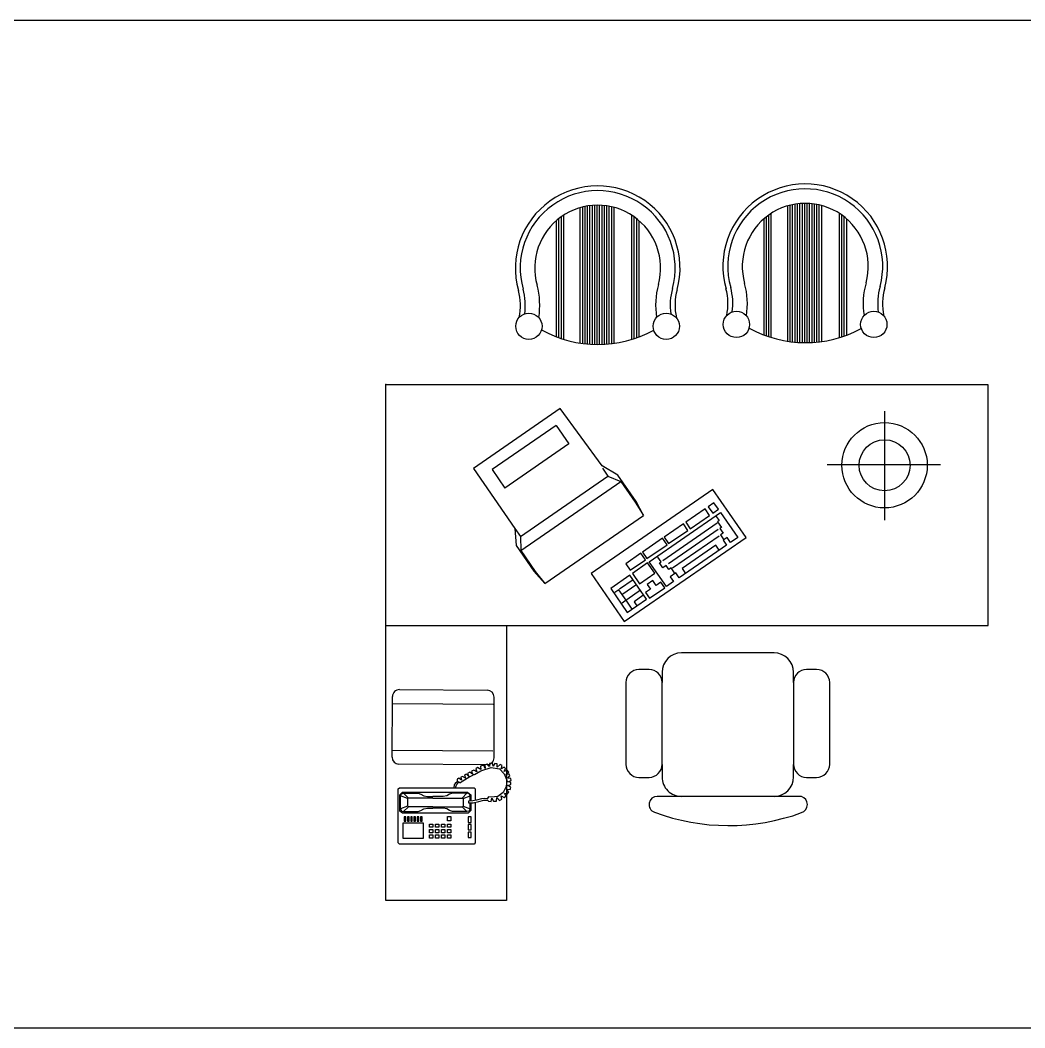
# Model space of a CAD drawing. Header units: millimetres. Extents: x 20731 to 81854, y 49951 to 93037.
# Drawn here: x 35880 to 39383, y 67193 to 70707 of the extents above; entities that cross this region are included whole.
import ezdxf

# ---------------------------------------------------------------- set-up
doc = ezdxf.new("R2010")
doc.units = ezdxf.units.MM
doc.layers.add('www.cad-blocks.net', color=7, linetype='Continuous')

# ---------------------------------------------------------------- blocks, each defined once
blk = doc.blocks.new('A$C1C031582')
for p, q in [((1167.1, 3499.9), (1167.1, 745.9)), ((2566.1, 3499.9), (1167.1, 3499.9)), ((2566.1, 0), (2566.1, 3499.9)), ((1631.1, 2563.6), (1631.1, 3223.6)), ((1955.1, 2899.6), (1321.1, 2899.6)), ((888.5, 2649.3), (180.7, 2649.3)), ((883.7, 2663.4), (191.3, 2663.4)), ((878.6, 2677.4), (203, 2677.4)), ((892.9, 2635.2), (171.2, 2635.2)), ((3373.8, 2578.6), (2897.9, 2578.6)), ((915.6, 2532.4), (125.4, 2532.4)), ((921.7, 2462), (113.5, 2462)), ((921.1, 2476.1), (114.8, 2476.1)), ((920.1, 2490.2), (116.6, 2490.2)), ((918.9, 2504.3), (118.9, 2504.3)), ((917.4, 2518.3), (121.9, 2518.3)), ((2822.4, 2503), (2822.4, 2444.2)), ((3449.4, 2444.2), (3449.4, 2503)), ((922.1, 2433.9), (112.6, 2433.9)), ((922.1, 2447.9), (112.8, 2447.9)), ((921.9, 2419.8), (113, 2419.8)), ((921.4, 2405.7), (113.9, 2405.7)), ((3560.2, 2415.8), (3560.2, 2255.5)), ((920.5, 2391.6), (115.4, 2391.6)), ((919.4, 2377.5), (117.4, 2377.5)), ((918, 2363.5), (120, 2363.5)), ((916.3, 2349.4), (123.2, 2349.4)), ((2897.9, 2368.7), (2838.9, 2368.7)), ((2897.9, 2368.7), (3373.8, 2368.7)), ((3447, 2368.7), (3373.8, 2368.7)), ((914.3, 2335.3), (127, 2335.3)), ((892.5, 2239.5), (170.3, 2239.5)), ((2725.7, 2255.5), (2725.7, 1717.7)), ((3560.2, 2255.5), (3560.2, 1717.7)), ((888, 2225.5), (179.7, 2225.5)), ((883.2, 2211.4), (190.2, 2211.4)), ((878.1, 2197.3), (201.8, 2197.3)), ((3560.2, 1717.7), (3560.2, 1604.5)), ((2838.9, 1604.5), (2897.9, 1604.5)), ((3373.8, 1604.5), (2897.9, 1604.5)), ((3373.8, 1604.5), (3447, 1604.5)), ((3560.2, 1604.5), (3560.2, 1576.2)), ((2822.4, 1529), (2822.4, 1470.2)), ((3449.4, 1470.2), (3449.4, 1529)), ((889.2, 1471.2), (213.5, 1471.2)), ((903.5, 1428.9), (181.7, 1428.9)), ((899.1, 1443), (191.3, 1443)), ((894.3, 1457.1), (201.9, 1457.1)), ((2897.9, 1394.6), (3373.8, 1394.6)), ((929.5, 1298), (129.5, 1298)), ((927.9, 1312.1), (132.4, 1312.1)), ((926.1, 1326.2), (135.9, 1326.2)), ((932.6, 1241.7), (123.4, 1241.7)), ((932.3, 1255.8), (124.1, 1255.8)), ((931.6, 1269.8), (125.3, 1269.8)), ((930.7, 1283.9), (127.1, 1283.9)), ((932.7, 1227.6), (123.2, 1227.6)), ((932.4, 1213.5), (123.6, 1213.5)), ((931.9, 1199.4), (124.5, 1199.4)), ((931.1, 1185.4), (126, 1185.4)), ((930, 1171.3), (128, 1171.3)), ((928.6, 1157.2), (130.6, 1157.2)), ((926.9, 1143.1), (133.8, 1143.1)), ((924.9, 1129), (137.5, 1129)), ((903.1, 1033.3), (180.8, 1033.3)), ((898.6, 1019.2), (190.3, 1019.2)), ((893.8, 1005.1), (200.7, 1005.1)), ((888.6, 991.1), (212.3, 991.1)), ((1166.6, 0), (1166.6, 743.4)), ((2566.1, 700.4), (4165.8, 700.4)), ((4165.8, 700.4), (4165.8, 0)), ((3336.2, 628.2), (2983.3, 628.2)), ((4165.8, 0), (1166.6, 0)), ((3331.9, 35.6), (2979, 38))]:
    blk.add_line(p, q)
at = {"linetype": 'ByBlock'}
for p, q in [((2055.2, 2092.9), (1775.6, 1899.9)), ((2544.1, 1384.6), (2055.2, 2092.9)), ((1910, 1944.4), (2054.4, 2044.2)), ((2054.4, 2044.2), (2083.4, 2002.2)), ((2083.4, 2002.2), (2055.4, 1982.9)), ((2196.2, 1529.7), (1910, 1944.4)), ((1933.9, 1919.7), (1957.2, 1935.8)), ((1957.2, 1935.8), (1963.7, 1926.5)), ((1963.7, 1926.5), (1996.3, 1949)), ((1996.3, 1949), (2002.7, 1939.7)), ((2002.7, 1939.7), (2030.7, 1959)), ((2030.7, 1959), (2040.3, 1945)), ((2040.3, 1945), (2068.3, 1964.3)), ((2046.8, 1935.7), (2233.3, 1665.4)), ((2055.4, 1982.9), (2071.5, 1959.6)), ((2071.5, 1959.6), (2099.5, 1978.9)), ((2099.5, 1978.9), (2289.2, 1704)), ((2128.4, 1937), (2100.4, 1917.7)), ((1775.6, 1899.9), (2264.5, 1191.6)), ((1891.3, 1931.6), (1854.1, 1905.9)), ((1854.1, 1905.9), (1876.6, 1873.2)), ((1876.6, 1873.2), (1913.8, 1899)), ((1926.7, 1880.3), (1889.4, 1854.6)), ((1913.8, 1899), (1891.3, 1931.6)), ((2003.9, 1768.5), (1926.7, 1880.3)), ((1971.5, 1925), (2190.2, 1608.2)), ((2009.1, 1930.3), (2208.6, 1641.4)), ((2100.4, 1917.7), (2235.5, 1722)), ((1889.4, 1854.6), (1966.6, 1742.8)), ((1966.6, 1742.8), (2003.9, 1768.5)), ((2013.6, 1754.5), (1976.3, 1728.8)), ((1976.3, 1728.8), (2053.5, 1616.9)), ((2090.7, 1642.7), (2013.6, 1754.5)), ((2235.5, 1722), (2263.5, 1741.3)), ((2289.2, 1704), (2261.3, 1684.7)), ((2053.5, 1616.9), (2090.7, 1642.7)), ((2241.5, 1643.5), (2218.2, 1627.5)), ((2259.8, 1676.8), (2231.8, 1657.5)), ((2231.8, 1657.5), (2241.5, 1643.5)), ((2261.3, 1684.7), (2283.8, 1652.1)), ((2283.8, 1652.1), (2311.7, 1671.4)), ((2311.7, 1671.4), (2340.7, 1629.4)), ((2097.2, 1633.4), (2059.9, 1607.6)), ((2059.9, 1607.6), (2140.3, 1491.1)), ((2177.6, 1516.9), (2097.2, 1633.4)), ((2196.7, 1598.8), (2168.7, 1579.5)), ((2340.7, 1629.4), (2196.2, 1529.7)), ((2203.1, 1589.5), (2196.7, 1598.8)), ((2231.1, 1608.8), (2203.1, 1589.5)), ((2218.2, 1627.5), (2231.1, 1608.8)), ((2347.1, 1620.1), (2314.5, 1597.6)), ((2314.5, 1597.6), (2333.8, 1569.6)), ((2408.2, 1531.6), (2347.1, 1620.1)), ((2263.2, 1562.2), (2202.6, 1520.4)), ((2324.3, 1473.7), (2263.2, 1562.2)), ((2333.8, 1569.6), (2305.8, 1550.3)), ((2305.8, 1550.3), (2328.3, 1517.7)), ((2328.3, 1517.7), (2356.3, 1537)), ((2356.3, 1537), (2375.6, 1509.1)), ((2375.6, 1509.1), (2408.2, 1531.6)), ((1927.6, 1495.9), (1846.7, 1453.7)), ((1849.9, 1449.1), (1927.6, 1495.9)), ((2323.2, 922.7), (1927.6, 1495.9)), ((2140.3, 1491.1), (2177.6, 1516.9)), ((2184, 1507.5), (2146.7, 1481.8)), ((2146.7, 1481.8), (2207.8, 1393.3)), ((2245.1, 1419), (2184, 1507.5)), ((2202.6, 1520.4), (2263.8, 1431.9)), ((2263.8, 1431.9), (2324.3, 1473.7)), ((2413.2, 1514.4), (2273.4, 1417.9)), ((2361.9, 1479), (2416.6, 1399.8)), ((2393.1, 1493.6), (2428.5, 1442.4)), ((2490.4, 1402.5), (2413.2, 1514.4)), ((1846.7, 1453.7), (1692.9, 1347.6)), ((1728.7, 1365.5), (1849.9, 1449.1)), ((2207.8, 1393.3), (2245.1, 1419)), ((2273.4, 1417.9), (2350.6, 1306.1)), ((2301.4, 1437.2), (2356, 1358)), ((2332.5, 1451.8), (2384, 1377.3)), ((2471.1, 1430.5), (2419.8, 1395.1)), ((2428.5, 1442.4), (2451.8, 1458.5)), ((1692.9, 1347.6), (1639.4, 1255.7)), ((1698.5, 1289.6), (1728.7, 1365.5)), ((2130.7, 783), (1728.7, 1365.5)), ((2264.5, 1191.6), (2544.1, 1384.6)), ((2350.6, 1306.1), (2490.4, 1402.5)), ((2419.8, 1395.1), (2359.3, 1353.3)), ((2359.3, 1353.3), (2375.3, 1330)), ((2419.8, 1395.1), (2435.9, 1371.8)), ((1651.9, 1257.4), (1698.5, 1289.6)), ((2049.1, 781.7), (1698.5, 1289.6)), ((1639.4, 1255.7), (1304.7, 1011.7)), ((1403.4, 989.6), (1510.6, 1063.5)), ((1510.6, 1063.5), (1767.9, 690.8)), ((1304.7, 1011.7), (1653, 508.3)), ((1403.4, 989.6), (1660.7, 616.8)), ((2250.5, 858.7), (2323.2, 922.7)), ((2251.9, 866.6), (2323.2, 922.7)), ((2101.3, 755.8), (2250.5, 858.7)), ((2130.7, 783), (2251.9, 866.6)), ((2002.5, 749.5), (2049.1, 781.7)), ((2049.1, 781.7), (2130.7, 783)), ((1653, 508.3), (2002.5, 749.5)), ((2002.5, 749.5), (2101.3, 755.8)), ((3418.7, 713.1), (3408.5, 704.1)), ((3408.5, 704.1), (3416.2, 686.9)), ((3432.1, 696.5), (3418.7, 713.1)), ((3440.4, 720.7), (3430.2, 715.6)), ((3430.2, 715.6), (3432.1, 696.5)), ((3455, 708), (3440.4, 720.7)), ((3455.7, 725.2), (3455, 708)), ((3467.7, 728.4), (3455.7, 725.2)), ((3474.8, 708), (3467.7, 728.4)), ((3479.2, 726.4), (3474.8, 708)), ((3490, 725.2), (3479.2, 726.4)), ((3497.7, 708), (3490, 725.2)), ((3505.9, 725.2), (3497.7, 708)), ((3519.3, 721.3), (3505.9, 725.2)), ((3517.4, 700.3), (3519.3, 721.3)), ((3532.7, 713.1), (3517.4, 700.3)), ((3544.8, 705.4), (3532.7, 713.1)), ((3542.2, 688.2), (3544.8, 705.4)), ((1660.7, 616.8), (1767.9, 690.8)), ((3371, 646.2), (3368.4, 633.4)), ((3390.7, 645.5), (3371, 646.2)), ((3380.5, 675.5), (3375.4, 662.7)), ((3375.4, 662.7), (3390.7, 645.5)), ((3399, 669.8), (3380.5, 675.5)), ((3398.4, 694.6), (3390.1, 686.9)), ((3390.1, 686.9), (3399, 669.8)), ((3391.4, 611.1), (3400.3, 658.9)), ((3416.2, 686.9), (3398.4, 694.6)), ((3400.3, 658.9), (3428.3, 686.3)), ((3428.3, 686.3), (3465.2, 702.2)), ((3465.2, 702.2), (3503.4, 699.1)), ((3503.4, 699.1), (3537.1, 681.2)), ((3537.1, 681.2), (3561.3, 650.6)), ((3556.9, 699.1), (3542.2, 688.2)), ((3566.4, 687.6), (3556.9, 699.1)), ((3557.5, 669.8), (3566.4, 687.6)), ((3576.6, 673.6), (3557.5, 669.8)), ((3561.3, 650.6), (3564.5, 610.5)), ((3567.1, 644.9), (3584.9, 658.9)), ((3587.4, 643), (3567.1, 644.9)), ((3584.9, 658.9), (3576.6, 673.6)), ((2939.3, 78.3), (2943.3, 588.5)), ((3019.5, 37.8), (3024.1, 622.1)), ((3291.3, 35.9), (3295.9, 620.2)), ((3385, 623.9), (3365.3, 618.2)), ((3365.3, 618.2), (3368.4, 602.2)), ((3368.4, 633.4), (3385, 623.9)), ((3368.4, 602.2), (3385.6, 602.2)), ((3376.2, 587.8), (3372.1, 75.3)), ((3385.6, 602.2), (3372.3, 589.5)), ((3372.3, 589.5), (3376.7, 574.8)), ((3412.4, 551.3), (3391.4, 611.1)), ((3564.5, 610.5), (3562, 595.9)), ((3562, 595.9), (3573.4, 587.6)), ((3570.9, 615), (3588.7, 625.8)), ((3589.3, 611.8), (3570.9, 615)), ((3573.4, 587.6), (3572.8, 571)), ((3581.1, 589.5), (3588.1, 596.5)), ((3583, 585.7), (3581.1, 589.5)), ((3588.7, 625.8), (3587.4, 643)), ((3588.1, 596.5), (3589.3, 611.8)), ((3376.7, 574.8), (3397.1, 575.5)), ((3397.1, 575.5), (3378.6, 568.5)), ((3378.6, 568.5), (3384.4, 549.4)), ((3384.4, 549.4), (3403.5, 551.3)), ((3403.5, 551.3), (3392, 532.8)), ((3392, 532.8), (3399, 522.6)), ((3399, 522.6), (3416.8, 527.7)), ((3416.8, 527.7), (3407.3, 510.5)), ((3432.7, 514.3), (3412.4, 551.3)), ((3572.8, 571), (3574.7, 555.7)), ((3574.7, 555.7), (3582.3, 525.8)), ((3582.3, 569.1), (3583, 585.7)), ((3590, 539.2), (3582.3, 569.1)), ((3597.6, 507.3), (3590, 539.2)), ((3407.3, 510.5), (3414.3, 497.1)), ((3414.3, 497.1), (3431.5, 502.9)), ((3431.5, 502.9), (3420, 488.2)), ((3420, 488.2), (3426.4, 474.2)), ((3426.4, 474.2), (3443.6, 481.8)), ((3443.6, 481.8), (3430.2, 467.2)), ((3430.8, 509.2), (3432.7, 514.3)), ((3435.3, 508), (3430.8, 509.2)), ((3448.7, 481.8), (3435.3, 508)), ((3469, 447.4), (3448.7, 481.8)), ((3510, 511.7), (3516.3, 517.9)), ((3510, 77.6), (3510, 511.7)), ((3516.3, 517.9), (3584, 517.9)), ((3535.1, 473.9), (3550.9, 492.8)), ((3535.1, 96.4), (3535.1, 473.9)), ((3544.6, 483.3), (3541.4, 470.8)), ((3541.4, 470.8), (3569.7, 442.5)), ((3541.4, 470.8), (3541.4, 385.8)), ((3557.2, 489.6), (3544.6, 483.3)), ((3550.9, 492.8), (3587.7, 492.8)), ((3572.9, 448.7), (3557.2, 489.6)), ((3587.9, 489.6), (3557.2, 489.6)), ((3582.3, 525.8), (3586.8, 505.4)), ((3586.8, 505.4), (3588.6, 480.2)), ((3588.6, 480.2), (3598.1, 480.2)), ((3595.1, 517.9), (3830.8, 517.9)), ((3598.1, 480.2), (3597.6, 507.3)), ((3597.8, 492.8), (3642.1, 492.8)), ((3632.7, 489.6), (3597.9, 489.6)), ((3616.9, 448.7), (3632.7, 489.6)), ((3648.4, 470.8), (3620.1, 442.5)), ((3632.7, 489.6), (3645.2, 483.3)), ((3642.1, 492.8), (3657.8, 477.1)), ((3645.2, 483.3), (3648.4, 470.8)), ((3648.4, 470.8), (3648.4, 385.8)), ((3657.8, 477.1), (3657.8, 96.4)), ((3679.8, 495.9), (3679.8, 477.1)), ((3711.3, 495.9), (3679.8, 495.9)), ((3679.8, 477.1), (3711.3, 477.1)), ((3711.3, 477.1), (3711.3, 495.9)), ((3723.9, 495.9), (3723.9, 477.1)), ((3755.3, 495.9), (3723.9, 495.9)), ((3723.9, 477.1), (3755.3, 477.1)), ((3755.3, 477.1), (3755.3, 495.9)), ((3767.9, 495.9), (3767.9, 477.1)), ((3799.4, 495.9), (3767.9, 495.9)), ((3767.9, 477.1), (3799.4, 477.1)), ((3799.4, 477.1), (3799.4, 495.9)), ((3830.8, 517.9), (3837.1, 511.7)), ((3837.1, 511.7), (3837.1, 77.6)), ((3430.2, 467.2), (3435.3, 457)), ((3435.3, 457), (3453.7, 462.7)), ((3453.7, 462.7), (3443.6, 444.3)), ((3443.6, 444.3), (3448.7, 434.7)), ((3448.7, 434.7), (3465.2, 439.8)), ((3465.2, 439.8), (3455, 423.2)), ((3455, 423.2), (3457.6, 416.2)), ((3457.6, 416.2), (3464.6, 414.3)), ((3464.6, 414.3), (3476, 413.7)), ((3480.5, 428.3), (3469, 447.4)), ((3472.8, 422), (3480.5, 428.3)), ((3479.2, 422), (3472.8, 422)), ((3476, 413.7), (3484.9, 401.6)), ((3483, 418.1), (3479.2, 422)), ((3491.3, 412.4), (3483, 418.1)), ((3498.3, 407.3), (3491.3, 412.4)), ((3569.7, 442.5), (3572.9, 448.7)), ((3569.7, 272.6), (3569.7, 442.5)), ((3572.9, 448.7), (3616.9, 448.7)), ((3620.1, 442.5), (3616.9, 448.7)), ((3620.1, 272.6), (3620.1, 442.5)), ((3484.9, 401.6), (3492.6, 397.1)), ((3492.6, 397.1), (3510, 395.3)), ((3510, 404.7), (3498.3, 407.3)), ((3541.4, 385.8), (3547.7, 370.1)), ((3547.7, 370.1), (3557.2, 354.4)), ((3557.2, 354.4), (3560.3, 332.4)), ((3632.7, 354.4), (3629.5, 332.4)), ((3642.1, 370.1), (3632.7, 354.4)), ((3648.4, 385.8), (3642.1, 370.1)), ((3676.7, 376.4), (3701.9, 376.4)), ((3676.7, 357.5), (3676.7, 376.4)), ((3701.9, 357.5), (3676.7, 357.5)), ((3701.9, 376.4), (3701.9, 357.5)), ((3720.7, 376.4), (3739.6, 376.4)), ((3720.7, 357.5), (3720.7, 376.4)), ((3739.6, 357.5), (3720.7, 357.5)), ((3739.6, 376.4), (3739.6, 357.5)), ((3752.2, 357.5), (3752.2, 376.4)), ((3752.2, 376.4), (3771.1, 376.4)), ((3771.1, 357.5), (3752.2, 357.5)), ((3771.1, 376.4), (3771.1, 357.5)), ((3783.6, 376.4), (3802.5, 376.4)), ((3783.6, 357.5), (3783.6, 376.4)), ((3802.5, 357.5), (3783.6, 357.5)), ((3802.5, 376.4), (3802.5, 357.5)), ((3560.3, 332.4), (3560.3, 272.6)), ((3629.5, 332.4), (3629.5, 272.6)), ((3720.7, 322.9), (3720.7, 341.8)), ((3720.7, 341.8), (3739.6, 341.8)), ((3739.6, 322.9), (3720.7, 322.9)), ((3720.7, 307.2), (3739.6, 307.2)), ((3720.7, 288.3), (3720.7, 307.2)), ((3739.6, 341.8), (3739.6, 322.9)), ((3739.6, 307.2), (3739.6, 288.3)), ((3752.2, 322.9), (3752.2, 341.8)), ((3752.2, 341.8), (3771.1, 341.8)), ((3771.1, 322.9), (3752.2, 322.9)), ((3752.2, 307.2), (3771.1, 307.2)), ((3752.2, 288.3), (3752.2, 307.2)), ((3771.1, 341.8), (3771.1, 322.9)), ((3771.1, 307.2), (3771.1, 288.3)), ((3783.6, 341.8), (3802.5, 341.8)), ((3783.6, 322.9), (3783.6, 341.8)), ((3802.5, 322.9), (3783.6, 322.9)), ((3783.6, 307.2), (3802.5, 307.2)), ((3783.6, 288.3), (3783.6, 307.2)), ((3802.5, 341.8), (3802.5, 322.9)), ((3802.5, 307.2), (3802.5, 288.3)), ((3557.2, 219.1), (3560.3, 241.1)), ((3560.3, 241.1), (3560.3, 272.6)), ((3569.7, 272.6), (3569.7, 131)), ((3620.1, 272.6), (3620.1, 131)), ((3629.5, 241.1), (3629.5, 272.6)), ((3632.7, 219.1), (3629.5, 241.1)), ((3739.6, 288.3), (3720.7, 288.3)), ((3720.7, 272.6), (3739.6, 272.6)), ((3720.7, 253.7), (3720.7, 272.6)), ((3739.6, 253.7), (3720.7, 253.7)), ((3739.6, 272.6), (3739.6, 253.7)), ((3771.1, 288.3), (3752.2, 288.3)), ((3752.2, 253.7), (3752.2, 272.6)), ((3752.2, 272.6), (3771.1, 272.6)), ((3771.1, 253.7), (3752.2, 253.7)), ((3771.1, 272.6), (3771.1, 253.7)), ((3802.5, 288.3), (3783.6, 288.3)), ((3783.6, 272.6), (3802.5, 272.6)), ((3783.6, 253.7), (3783.6, 272.6)), ((3802.5, 253.7), (3783.6, 253.7)), ((3802.5, 272.6), (3802.5, 253.7)), ((3541.4, 187.7), (3547.7, 203.4)), ((3541.4, 102.7), (3541.4, 187.7)), ((3547.7, 203.4), (3557.2, 219.1)), ((3642.1, 203.4), (3632.7, 219.1)), ((3648.4, 187.7), (3642.1, 203.4)), ((3648.4, 102.7), (3648.4, 187.7)), ((3679.8, 209.7), (3679.8, 200.2)), ((3705, 209.7), (3679.8, 209.7)), ((3679.8, 200.2), (3705, 200.2)), ((3679.8, 190.8), (3679.8, 181.4)), ((3705, 190.8), (3679.8, 190.8)), ((3679.8, 181.4), (3705, 181.4)), ((3705, 200.2), (3705, 209.7)), ((3705, 181.4), (3705, 190.8)), ((3714.4, 216), (3805.7, 216)), ((3714.4, 99.6), (3714.4, 216)), ((3805.7, 216), (3805.7, 99.6)), ((3541.4, 102.7), (3569.7, 131)), ((3572.9, 124.8), (3557.2, 83.9)), ((3569.7, 131), (3572.9, 124.8)), ((3572.9, 124.8), (3616.9, 124.8)), ((3620.1, 131), (3616.9, 124.8)), ((3616.9, 124.8), (3632.7, 83.9)), ((3648.4, 102.7), (3620.1, 131)), ((3705, 171.9), (3679.8, 171.9)), ((3679.8, 171.9), (3679.8, 162.5)), ((3679.8, 162.5), (3705, 162.5)), ((3679.8, 153.1), (3679.8, 143.6)), ((3705, 153.1), (3679.8, 153.1)), ((3679.8, 143.6), (3705, 143.6)), ((3679.8, 134.2), (3679.8, 124.8)), ((3705, 134.2), (3679.8, 134.2)), ((3679.8, 124.8), (3705, 124.8)), ((3705, 162.5), (3705, 171.9)), ((3705, 143.6), (3705, 153.1)), ((3705, 124.8), (3705, 134.2)), ((3516.3, 71.3), (3510, 77.6)), ((3830.8, 71.3), (3516.3, 71.3)), ((3550.9, 80.7), (3535.1, 96.4)), ((3544.6, 90.2), (3541.4, 102.7)), ((3557.2, 83.9), (3544.6, 90.2)), ((3645.2, 80.7), (3550.9, 80.7)), ((3632.7, 83.9), (3557.2, 83.9)), ((3632.7, 83.9), (3645.2, 90.2)), ((3645.2, 90.2), (3648.4, 102.7)), ((3657.8, 96.4), (3645.2, 80.7)), ((3679.8, 115.3), (3679.8, 105.9)), ((3705, 115.3), (3679.8, 115.3)), ((3679.8, 105.9), (3705, 105.9)), ((3705, 105.9), (3705, 115.3)), ((3805.7, 99.6), (3714.4, 99.6)), ((3837.1, 77.6), (3830.8, 71.3))]:
    blk.add_line(p, q, dxfattribs=at)
for centre, radius in [((1635.1, 2897.6), 248), ((1635.1, 2897.6), 148), ((816.5, 2835.1), 76.4), ((816.5, 2036.8), 76.4), ((827.1, 1628.9), 76.4), ((827.1, 830.5), 76.4)]:
    blk.add_circle(centre, radius)
for centre, radius, start, end in [((478.6, 2436.7), 478.6, 74.84685, 285.81194), ((478.6, 2436.7), 450.5, 74.84685, 285.81194), ((695.4, 3223.7), 366, 254.29072, 277.73889), ((695.4, 3223.7), 337.8, 254.29072, 282.32521), ((478.6, 2436.7), 366, 74.84946, 285.72485), ((695.4, 3223.7), 450.5, 254.3929, 278.89452), ((242.1, 2438.1), 680.1, 331.16825, 28.48417), ((2897.9, 2503), 75.6, 90, 180), ((3373.8, 2503), 75.6, 0, 90), ((2897.9, 2444.2), 75.6, 180, 270), ((3373.8, 2444.2), 75.6, 270, 0), ((3607.3, 2398.6), 50.2, 20.04558, 159.95442), ((2490.1, 1991), 1239.5, 339.6389, 20.04558), ((2838.9, 2255.5), 113.2, 90, 180), ((3447, 2255.5), 113.2, 0, 90), ((695.4, 1649.6), 450.5, 80.93252, 105.14057), ((695.4, 1649.6), 366, 82.34284, 104.89846), ((695.4, 1649.6), 337.8, 78.0487, 104.89846), ((489.2, 1230.4), 478.6, 74.84685, 285.81194), ((2838.9, 1717.7), 113.2, 180, 270), ((3447, 1717.7), 113.2, 270, 0), ((489.2, 1230.4), 450.5, 74.84685, 285.81194), ((706, 2017.5), 366, 254.29072, 277.73889), ((706, 2017.5), 337.8, 254.29072, 282.32521), ((489.2, 1230.4), 366, 74.84946, 285.72485), ((706, 2017.5), 450.5, 254.3929, 278.89452), ((2897.9, 1529), 75.6, 90, 180), ((3373.8, 1529), 75.6, 0, 90), ((252.6, 1231.8), 680.1, 331.16825, 28.48417), ((3607.6, 1576.2), 47.4, 180, 339.6389), ((2897.9, 1470.2), 75.6, 180, 270), ((3373.8, 1470.2), 75.6, 270, 0), ((706, 443.3), 450.5, 80.93252, 105.14057), ((706, 443.3), 366, 82.34284, 104.89846), ((706, 443.3), 337.8, 78.0487, 104.89846), ((2983.3, 588.2), 40, 90, 179.54909), ((3336.2, 588.2), 40, 359.54909, 90), ((2979.3, 78), 40, 179.54909, 269.60298), ((3332.1, 75.6), 40, 269.60298, 359.54909)]:
    blk.add_arc(centre, radius, start, end)
for p in [(1166.6, 0), (2566.1, 0)]:
    blk.add_point(p, dxfattribs=at)
blk = doc.blocks.new('FORMAT')
at = {"layer": 'www.cad-blocks.net', "color": 155, "true_color": 0x546d8e}
for p, q in [((26338.8, 70707.4), (81853.7, 70707.4)), ((26338.8, 67192.6), (81853.7, 67192.6))]:
    blk.add_line(p, q, dxfattribs=at)

msp = doc.modelspace()

# ---------------------------------------------------------------- block references
msp.add_blockref('FORMAT', (0, 0))
at = {"xscale": 0.6, "yscale": 0.6, "zscale": 0.6, "rotation": 270}
msp.add_blockref('A$C1C031582', (37155.5, 70136), dxfattribs=at)

doc.saveas('drawing.dxf')
